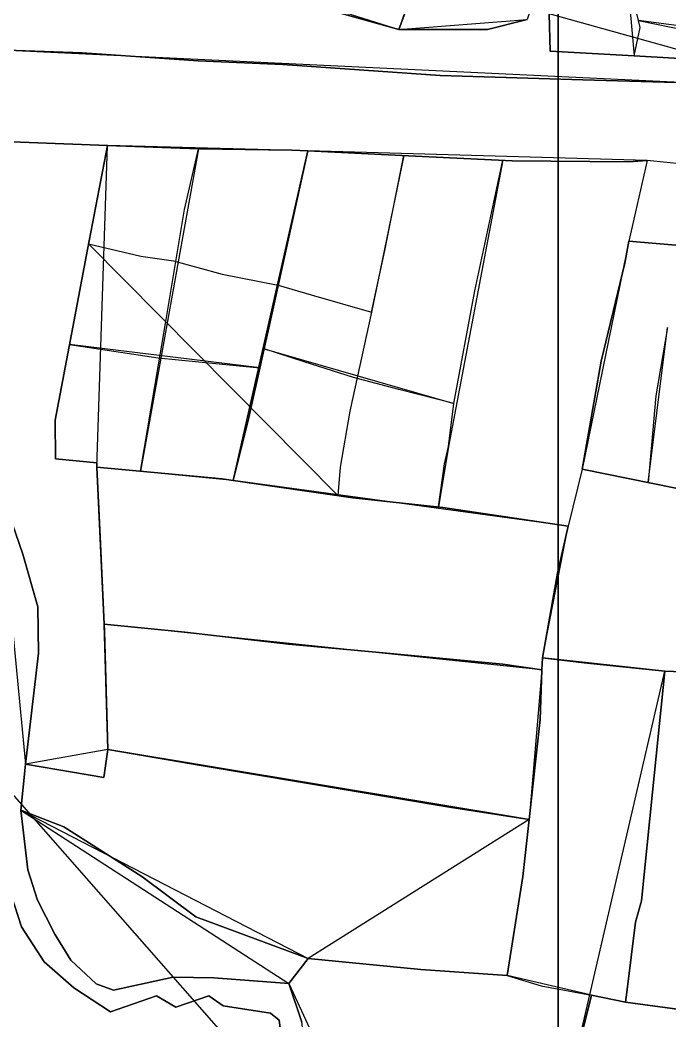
# Model space of a CAD drawing. Extents: x -6790 to 12600, y -1098 to 2171.
# Drawn here: x 826.5 to 893.7, y 528.8 to 632.3 of the extents above; entities that cross this region are included whole.
import ezdxf

# ---------------------------------------------------------------- set-up
doc = ezdxf.new("R2010")
doc.units = 0

msp = doc.modelspace()

# ---------------------------------------------------------------- linework, layer by layer
for points in [[(854.84, 634.74), (857.03, 639.43), (858.78, 645.21), (861.74, 653.63), (866.19, 665.44), (868.92, 674.21), (872.45, 683.23), (875.08, 689.96), (877.97, 699.49), (879.48, 703), (883.48, 702.01), (889.37, 700.04), (887.85, 696.56), (884.44, 686.67), (879.76, 673.15), (874.45, 656.59), (870.34, 643.79), (865.7, 631.28), (858.51, 633.28), (854.84, 634.74)], [(858.51, 633.28), (865.7, 631.28), (870.34, 643.79), (874.45, 656.59), (879.76, 673.15), (884.44, 686.67), (887.85, 696.56), (889.37, 700.04), (883.48, 702.01), (879.48, 703), (877.97, 699.49), (875.08, 689.96), (872.45, 683.23), (868.92, 674.21), (866.19, 665.44), (861.74, 653.63), (858.78, 645.21), (857.03, 639.43), (854.84, 634.74), (858.51, 633.28)], [(878.96, 632.32), (874.85, 631.28), (865.7, 631.28), (870.34, 643.79), (874.45, 656.59), (879.76, 673.15), (884.44, 686.67), (887.85, 696.56), (889.37, 700.04), (889.38, 700.05), (897.78, 697.34), (900.64, 696.74), (897.96, 689.53), (893.66, 678.86), (888.63, 664.75), (887.01, 658.2), (884.56, 651.63), (881.82, 640.99), (878.96, 632.32)], [(865.7, 631.28), (870.34, 643.79), (874.45, 656.59), (879.76, 673.15), (884.44, 686.67), (887.85, 696.56), (889.37, 700.04), (889.38, 700.05), (897.78, 697.34), (900.64, 696.74), (897.96, 689.53), (893.66, 678.86), (888.63, 664.75), (887.01, 658.2), (884.56, 651.63), (881.82, 640.99), (878.96, 632.32), (874.85, 631.28), (865.7, 631.28)], [(865.7, 631.28), (870.34, 643.79), (874.45, 656.59), (879.76, 673.15), (884.44, 686.67), (887.85, 696.56), (889.37, 700.04), (865.7, 631.28)], [(882.14, 692.21), (882.14, 649.33), (882.14, 614.39), (882.14, 577.82), (882.14, 135.79), (882.14, 75.49), (882.14, 34.99), (882.14, 0), (882.14, 692.21)], [(890, 628.55), (890.61, 631.48), (889.21, 637.44), (890, 628.55)], [(865.7, 631.28), (858.51, 633.28), (854.84, 634.74), (865.7, 631.28)], [(878.96, 632.32), (874.85, 631.28), (865.7, 631.28), (878.96, 632.32)], [(881.23, 632.89), (881.31, 629.05), (890, 628.55), (898.87, 628.03), (908.76, 625.93), (909.69, 624.98), (881.23, 632.89)], [(890.44, 632.21), (905.82, 629.08), (913.16, 629.39), (917.08, 628.7), (890.44, 632.21)], [(818.84, 629.41), (820.24, 629.33), (832.96, 628.89), (844.96, 628.03), (853.69, 627.67), (869.96, 626.54), (884.7, 626.1), (895.54, 625.78), (818.84, 629.41)], [(835.57, 619.29), (833.52, 608.55), (831.99, 600.51), (830.16, 590.9), (830.22, 586.91), (834.47, 586.52), (834.49, 586.04), (835.57, 619.29)], [(856.27, 618.75), (852.79, 602.95), (850.2, 591.19), (848.57, 584.69), (847.42, 584.85), (834.49, 586.04), (834.47, 586.52), (830.22, 586.91), (830.16, 590.9), (831.99, 600.51), (833.52, 608.55), (835.57, 619.29), (845, 618.94), (854.62, 618.82), (856.27, 618.75)], [(848.57, 584.69), (850.2, 591.19), (852.79, 602.95), (856.27, 618.75), (854.62, 618.82), (845, 618.94), (835.57, 619.29), (833.52, 608.55), (831.99, 600.51), (830.16, 590.9), (830.22, 586.91), (834.47, 586.52), (834.49, 586.04), (847.42, 584.85), (848.57, 584.69)], [(835.57, 619.29), (845, 618.94), (854.62, 618.82), (856.27, 618.75), (835.57, 619.29)], [(839, 585.63), (841.56, 600.91), (843.53, 612.68), (845, 618.94), (839, 585.63)], [(856.27, 618.75), (852.79, 602.95), (850.2, 591.19), (848.57, 584.69), (856.27, 618.75)], [(856.27, 618.75), (866.68, 618.24), (877.39, 617.73), (889.41, 617.6), (891.36, 617.75), (889.46, 609.4), (889.03, 607.14), (886.6, 597.01), (884.62, 585.85), (883.19, 579.96), (870.25, 581.9), (860.95, 582.9), (848.57, 584.69), (850.2, 591.19), (852.79, 602.95), (856.27, 618.75)], [(891.36, 617.75), (889.46, 609.4), (889.03, 607.14), (886.6, 597.01), (884.62, 585.85), (883.19, 579.96), (870.25, 581.9), (860.95, 582.9), (848.57, 584.69), (850.2, 591.19), (852.79, 602.95), (856.27, 618.75), (866.68, 618.24), (877.39, 617.73), (889.41, 617.6), (891.36, 617.75)], [(856.27, 618.75), (866.68, 618.24), (877.39, 617.73), (889.41, 617.6), (891.36, 617.75), (856.27, 618.75)], [(862.86, 602.07), (864.25, 608.45), (866.21, 618.27), (862.86, 602.07)], [(870.81, 588.19), (871.38, 592.62), (873.55, 604.27), (876.42, 617.77), (870.81, 588.19)], [(900.83, 608.52), (902.49, 608.44), (921.83, 607.47), (921.73, 610.9), (921.57, 615.97), (913.16, 616.65), (904.31, 616.48), (895.43, 617.35), (891.36, 617.75), (889.46, 609.4), (898.75, 608.62), (900.83, 608.52)], [(891.36, 617.75), (889.46, 609.4), (898.75, 608.62), (900.83, 608.52), (902.49, 608.44), (904.31, 616.48), (895.43, 617.35), (891.36, 617.75)], [(884.62, 585.85), (886.6, 597.01), (889.03, 607.14), (889.46, 609.4), (884.62, 585.85)], [(884.62, 585.85), (899.08, 582.93), (899.76, 591.42), (900.47, 600.08), (900.83, 608.52), (898.75, 608.62), (889.46, 609.4), (889.03, 607.14), (886.6, 597.01), (884.62, 585.85)], [(884.62, 585.85), (899.08, 582.93), (899.76, 591.42), (900.47, 600.08), (900.83, 608.52), (898.75, 608.62), (889.46, 609.4), (889.03, 607.14), (886.6, 597.01), (884.62, 585.85)], [(900.83, 608.52), (898.75, 608.62), (889.46, 609.4), (900.83, 608.52)], [(833.63, 609.14), (839.03, 607.87), (842.41, 607.39), (847.44, 606), (853.21, 604.86), (856.64, 603.87), (862.86, 602.07), (860.64, 591.86), (859.62, 586.06), (859.4, 583.13), (833.63, 609.14)], [(893.45, 600.49), (892.24, 593.44), (891.44, 584.47), (893.45, 600.49)], [(831.65, 598.74), (840.82, 597.35), (851.33, 596.32), (831.65, 598.74)], [(871.38, 592.62), (865.69, 594.1), (861, 595.32), (855.92, 596.94), (851.76, 598.27), (871.38, 592.62)], [(869.8, 581.95), (870.41, 586.4), (870.81, 588.19), (869.8, 581.95)], [(827.11, 555.35), (828.44, 566.83), (828.37, 571.61), (826.83, 577.07), (825.39, 581.27), (824.07, 586.59), (827.11, 555.35)], [(834.49, 586.04), (847.42, 584.85), (848.57, 584.69), (834.49, 586.04)], [(834.49, 586.04), (834.82, 578.87), (835.24, 569.83), (834.49, 586.04)], [(883.19, 579.96), (870.25, 581.9), (860.95, 582.9), (848.57, 584.69), (847.42, 584.85), (834.49, 586.04), (834.82, 578.87), (835.24, 569.83), (843.56, 569), (854.27, 567.77), (864.08, 566.86), (876.43, 565.71), (880.47, 565.12), (880.52, 566.37), (882.07, 575.11), (883.19, 579.96)], [(883.19, 579.96), (882.07, 575.11), (880.52, 566.37), (880.47, 565.12), (876.43, 565.71), (864.08, 566.86), (854.27, 567.77), (843.56, 569), (835.24, 569.83), (834.82, 578.87), (834.49, 586.04), (847.42, 584.85), (848.57, 584.69), (860.95, 582.9), (870.25, 581.9), (883.19, 579.96)], [(880.52, 566.37), (884.83, 565.85), (893.19, 564.98), (897.57, 564.79), (897.49, 567.49), (897.8, 572.94), (899.08, 582.93), (884.62, 585.85), (883.19, 579.96), (882.07, 575.11), (880.52, 566.37)], [(882.07, 575.11), (880.52, 566.37), (884.83, 565.85), (893.19, 564.98), (897.57, 564.79), (897.49, 567.49), (897.8, 572.94), (899.08, 582.93), (884.62, 585.85), (883.19, 579.96), (882.07, 575.11)], [(848.57, 584.69), (860.95, 582.9), (870.25, 581.9), (883.19, 579.96), (848.57, 584.69)], [(883.19, 579.96), (882.07, 575.11), (880.52, 566.37), (883.19, 579.96)], [(835.24, 569.83), (835.27, 569.12), (835.61, 556.89), (835.24, 569.83)], [(835.24, 569.83), (843.56, 569), (854.27, 567.77), (864.08, 566.86), (876.43, 565.71), (880.47, 565.12), (835.24, 569.83)], [(835.61, 556.89), (835.27, 569.12), (835.24, 569.83), (843.56, 569), (854.27, 567.77), (864.08, 566.86), (876.43, 565.71), (880.47, 565.12), (880.3, 559.98), (879.16, 549.66), (870.92, 550.92), (845.46, 555.2), (835.61, 556.89)], [(876.43, 565.71), (864.08, 566.86), (854.27, 567.77), (843.56, 569), (835.24, 569.83), (835.27, 569.12), (835.61, 556.89), (845.46, 555.2), (870.92, 550.92), (879.16, 549.66), (880.3, 559.98), (880.47, 565.12), (876.43, 565.71)], [(880.52, 566.37), (884.83, 565.85), (893.19, 564.98), (880.52, 566.37)], [(893.19, 564.98), (891.9, 552.47), (890.78, 541.24), (890.13, 539.05), (889.24, 531.79), (889.11, 530.77), (885.61, 531.49), (882.56, 519.25), (879.67, 507.64), (877.03, 497.04), (875.22, 487.53), (893.19, 564.98)], [(879.16, 549.66), (880.3, 559.98), (880.47, 565.12), (879.16, 549.66)], [(826.64, 550.61), (827.11, 555.35), (835.21, 554), (835.61, 556.89), (845.46, 555.2), (870.92, 550.92), (879.16, 549.66), (878.51, 543.76), (876.87, 533.53), (867.97, 534.15), (856.31, 535.29), (844.71, 539.6), (839.12, 543.75), (831.08, 548.89), (826.64, 550.61)], [(826.64, 550.61), (831.08, 548.89), (839.12, 543.75), (844.71, 539.6), (856.31, 535.29), (867.97, 534.15), (876.87, 533.53), (878.51, 543.76), (879.16, 549.66), (870.92, 550.92), (845.46, 555.2), (835.61, 556.89), (835.21, 554), (827.11, 555.35), (826.64, 550.61)], [(827.11, 555.35), (835.21, 554), (835.61, 556.89), (827.11, 555.35)], [(835.61, 556.89), (845.46, 555.2), (870.92, 550.92), (879.16, 549.66), (835.61, 556.89)], [(854.02, 520.09), (853.96, 523.77), (853.31, 528.9), (852.43, 529.63), (847.53, 530.4), (846.04, 531.42), (842.65, 530.24), (840.64, 531.42), (835.89, 529.77), (832.1, 532.24), (829.04, 534.94), (826.69, 538.54), (824.99, 543.88), (824.73, 548.97), (825.22, 552.87), (854.02, 520.09)], [(854.31, 532.69), (846.56, 533.28), (842.38, 533.37), (836.2, 532), (834.41, 532.65), (831.81, 535.11), (830.14, 537.81), (828.34, 541.31), (827.36, 544.45), (826.64, 550.61), (854.31, 532.69)], [(856.31, 535.29), (844.71, 539.6), (839.12, 543.75), (831.08, 548.89), (826.64, 550.61), (856.31, 535.29)], [(826.64, 550.61), (827.36, 544.45), (828.34, 541.31), (830.14, 537.81), (831.81, 535.11), (834.41, 532.65), (836.2, 532), (842.38, 533.37), (846.56, 533.28), (854.31, 532.69), (856.31, 535.29), (844.71, 539.6), (839.12, 543.75), (831.08, 548.89), (826.64, 550.61)], [(856.31, 535.29), (854.31, 532.69), (846.56, 533.28), (842.38, 533.37), (836.2, 532), (834.41, 532.65), (831.81, 535.11), (830.14, 537.81), (828.34, 541.31), (827.36, 544.45), (826.64, 550.61), (831.08, 548.89), (839.12, 543.75), (844.71, 539.6), (856.31, 535.29)], [(856.31, 535.29), (867.97, 534.15), (876.87, 533.53), (878.51, 543.76), (879.16, 549.66), (856.31, 535.29)], [(876.87, 533.53), (880.38, 532.45), (885.61, 531.49), (876.87, 533.53)], [(875.22, 487.53), (871.27, 491.51), (867.81, 493.15), (862.58, 493.7), (862.18, 495.38), (859.21, 498.86), (860.14, 499.09), (858.44, 501.03), (857.71, 513.26), (855.67, 528.71), (854.31, 532.69), (875.22, 487.53)], [(889.11, 530.77), (900.04, 529.3), (902.92, 528.91), (889.11, 530.77)]]:
    msp.add_lwpolyline(points, close=True)
for points in [[(895.54, 625.78), (884.7, 626.1), (869.96, 626.54), (853.69, 627.67), (844.96, 628.03), (832.96, 628.89), (820.24, 629.33), (818.84, 629.41), (819.55, 641.6)], [(895.54, 625.78), (884.7, 626.1), (869.96, 626.54), (853.69, 627.67), (844.96, 628.03), (832.96, 628.89), (820.24, 629.33), (818.84, 629.41), (819.55, 641.6)], [(898.87, 628.03), (890, 628.55), (881.31, 629.05), (881.23, 632.89), (881.23, 632.89), (882.88, 633.83), (894.16, 640.27)], [(898.87, 628.03), (890, 628.55), (881.31, 629.05), (881.23, 632.89), (882.88, 633.83), (894.16, 640.27)], [(767.98, 633.07), (781.81, 631.68), (788.54, 631.55), (795.83, 630.75), (809.47, 629.96), (816.82, 629.53), (818.84, 629.41), (820.24, 629.33), (832.96, 628.89), (844.96, 628.03), (853.69, 627.67), (869.96, 626.54), (884.7, 626.1), (895.54, 625.78)], [(767.98, 633.07), (781.81, 631.68), (788.54, 631.55), (795.83, 630.75), (809.47, 629.96), (816.82, 629.53), (818.84, 629.41), (820.24, 629.33), (832.96, 628.89), (844.96, 628.03), (853.69, 627.67), (869.96, 626.54), (884.7, 626.1), (895.54, 625.78)], [(858.51, 633.28), (865.7, 631.28), (874.85, 631.28), (878.96, 632.32)], [(858.51, 633.28), (865.7, 631.28), (874.85, 631.28), (878.96, 632.32)], [(881.23, 632.89), (881.31, 629.05), (890, 628.55), (898.87, 628.03)], [(881.23, 632.89), (881.31, 629.05), (890, 628.55), (898.87, 628.03)], [(895.43, 617.35), (891.36, 617.75), (889.41, 617.6), (877.39, 617.73), (866.68, 618.24), (856.27, 618.75), (854.62, 618.82), (845, 618.94), (835.57, 619.29), (818.46, 619.95), (816.22, 620.44), (813.97, 620.93), (808.01, 621.72), (798.78, 621.57), (789.73, 622.14), (785.87, 622.38), (783.09, 622.55), (775.47, 622.61), (774.62, 622.61), (768.07, 623.35), (760.48, 623.8)], [(895.43, 617.35), (891.36, 617.75), (891.36, 617.75), (889.41, 617.6), (877.39, 617.73), (866.68, 618.24), (856.27, 618.75), (854.62, 618.82), (845, 618.94), (835.57, 619.29), (818.46, 619.95), (816.22, 620.44), (813.97, 620.93), (808.01, 621.72), (798.78, 621.57), (789.73, 622.14), (785.87, 622.38), (783.09, 622.55), (775.47, 622.61), (774.62, 622.61), (768.07, 623.35), (760.48, 623.8)], [(825.39, 581.27), (826.83, 577.07), (828.37, 571.61), (828.44, 566.83), (827.11, 555.35), (835.21, 554), (835.61, 556.89), (835.27, 569.12), (835.24, 569.83), (834.82, 578.87), (834.49, 586.04), (834.47, 586.52), (830.22, 586.91), (830.16, 590.9), (831.99, 600.51), (833.52, 608.55), (835.57, 619.29), (818.46, 619.95)], [(818.46, 619.95), (835.57, 619.29), (833.52, 608.55), (831.99, 600.51), (830.16, 590.9), (830.22, 586.91), (834.47, 586.52), (834.49, 586.04), (834.82, 578.87), (835.24, 569.83), (835.27, 569.12), (835.61, 556.89), (835.21, 554), (827.11, 555.35), (828.44, 566.83), (828.37, 571.61), (826.83, 577.07), (825.39, 581.27)], [(825.39, 581.27), (826.83, 577.07), (828.37, 571.61), (828.44, 566.83), (827.11, 555.35), (826.64, 550.61), (827.36, 544.45), (828.34, 541.31), (830.14, 537.81), (831.81, 535.11), (834.41, 532.65), (836.2, 532), (842.38, 533.37), (846.56, 533.28), (854.31, 532.69), (855.67, 528.71)], [(855.67, 528.71), (854.31, 532.69), (846.56, 533.28), (842.38, 533.37), (836.2, 532), (834.41, 532.65), (831.81, 535.11), (830.14, 537.81), (828.34, 541.31), (827.36, 544.45), (826.64, 550.61), (827.11, 555.35), (828.44, 566.83), (828.37, 571.61), (826.83, 577.07), (825.39, 581.27)], [(882.56, 519.25), (885.61, 531.49), (889.11, 530.77), (889.24, 531.79), (890.13, 539.05), (890.78, 541.24), (891.9, 552.47), (893.19, 564.98), (884.83, 565.85), (880.52, 566.37), (880.47, 565.12), (880.3, 559.98), (879.16, 549.66), (878.51, 543.76), (876.87, 533.53), (867.97, 534.15), (856.31, 535.29), (854.31, 532.69), (854.31, 532.69), (855.67, 528.71)], [(882.56, 519.25), (885.61, 531.49), (889.11, 530.77), (889.24, 531.79), (890.13, 539.05), (890.78, 541.24), (891.9, 552.47), (893.19, 564.98), (884.83, 565.85), (884.83, 565.85), (880.52, 566.37), (880.47, 565.12), (880.3, 559.98), (879.16, 549.66), (878.51, 543.76), (876.87, 533.53), (867.97, 534.15), (856.31, 535.29), (854.31, 532.69), (855.67, 528.71)], [(897.57, 564.79), (893.19, 564.98), (893.19, 564.98), (891.9, 552.47), (890.78, 541.24), (890.13, 539.05), (889.24, 531.79), (889.11, 530.77), (885.61, 531.49), (882.56, 519.25), (879.67, 507.64), (877.03, 497.04), (875.22, 487.53), (878.17, 484.06), (880.23, 482.05), (883.12, 478.38), (888.16, 477.77), (891.59, 479.44), (892.43, 479.85), (894.38, 479.8)], [(894.38, 479.8), (892.43, 479.85), (891.59, 479.44), (888.16, 477.77), (883.12, 478.38), (880.23, 482.05), (878.17, 484.06), (875.22, 487.53), (877.03, 497.04), (879.67, 507.64), (882.56, 519.25), (885.61, 531.49), (889.11, 530.77), (889.24, 531.79), (890.13, 539.05), (890.78, 541.24), (891.9, 552.47), (893.19, 564.98), (897.57, 564.79)], [(853.96, 523.77), (853.31, 528.9), (852.43, 529.63), (847.53, 530.4), (846.04, 531.42), (842.65, 530.24), (840.64, 531.42), (835.89, 529.77), (832.1, 532.24), (829.04, 534.94), (826.69, 538.54), (824.99, 543.88), (824.73, 548.97), (825.22, 552.87), (819.36, 553.84), (813.09, 554.55), (813.74, 549.73), (814.82, 540.13), (814.9, 538.95), (815.58, 529.55), (815.61, 529.07), (816.26, 521.6)], [(816.26, 521.6), (815.61, 529.07), (815.58, 529.55), (814.9, 538.95), (814.82, 540.13), (813.74, 549.73), (813.09, 554.55), (819.36, 553.84), (825.22, 552.87), (824.73, 548.97), (824.99, 543.88), (826.69, 538.54), (829.04, 534.94), (832.1, 532.24), (835.89, 529.77), (840.64, 531.42), (842.65, 530.24), (846.04, 531.42), (847.53, 530.4), (852.43, 529.63), (852.43, 529.63), (853.31, 528.9), (853.96, 523.77)], [(853.96, 523.77), (853.31, 528.9), (852.43, 529.63), (847.53, 530.4), (846.04, 531.42), (842.65, 530.24), (840.64, 531.42), (835.89, 529.77), (832.1, 532.24), (829.04, 534.94), (826.69, 538.54), (824.99, 543.88)], [(824.99, 543.88), (826.69, 538.54), (829.04, 534.94), (832.1, 532.24), (835.89, 529.77), (840.64, 531.42), (842.65, 530.24), (846.04, 531.42), (847.53, 530.4), (852.43, 529.63), (852.43, 529.63), (853.31, 528.9), (853.96, 523.77)]]:
    msp.add_lwpolyline(points)

doc.saveas('drawing.dxf')
